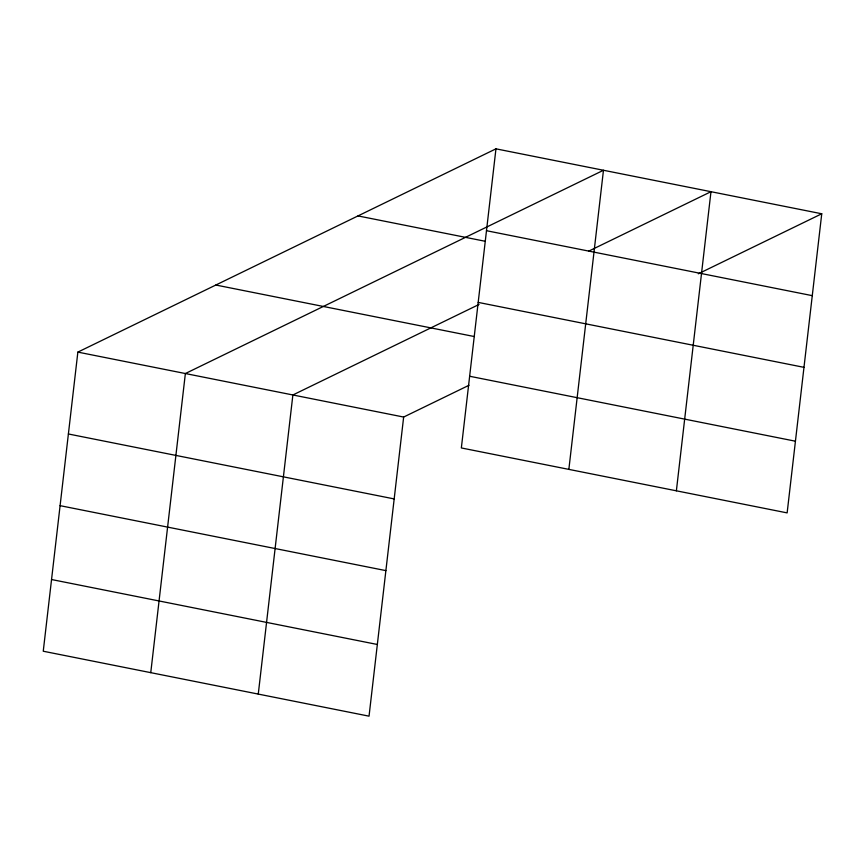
<?xml version="1.0" encoding="UTF-8"?>
<svg xmlns="http://www.w3.org/2000/svg" width="865" height="865" viewBox="0 0 865 865"><rect width="100%" height="100%" fill="white"/><g stroke="black" fill="none" stroke-linecap="round" stroke-linejoin="round"><path stroke-width="1.3" d="M495.959 148.834L461.348 447.951L787.139 512.891L821.75 213.774L495.959 148.834L77.861 352.109L43.25 651.226L369.041 716.166L403.652 417.049L469.003 385.271M150.759 672.656L185.37 373.539L603.467 170.264L568.856 469.381M258.267 694.087L292.878 394.97L479.037 304.458M676.376 490.812L710.976 191.695L588.741 251.131M698.304 273.794L821.75 213.774M486.487 230.706L812.278 295.657M357.991 215.915L485.168 241.27M478.194 302.393L803.985 367.344M215.828 285.028L474.366 336.561M469.641 376.253L795.432 441.204M77.861 352.109L403.652 417.049M68.389 433.981L394.18 498.921M60.096 505.668L385.877 570.619M51.543 579.528L377.335 644.479"/></g></svg>
